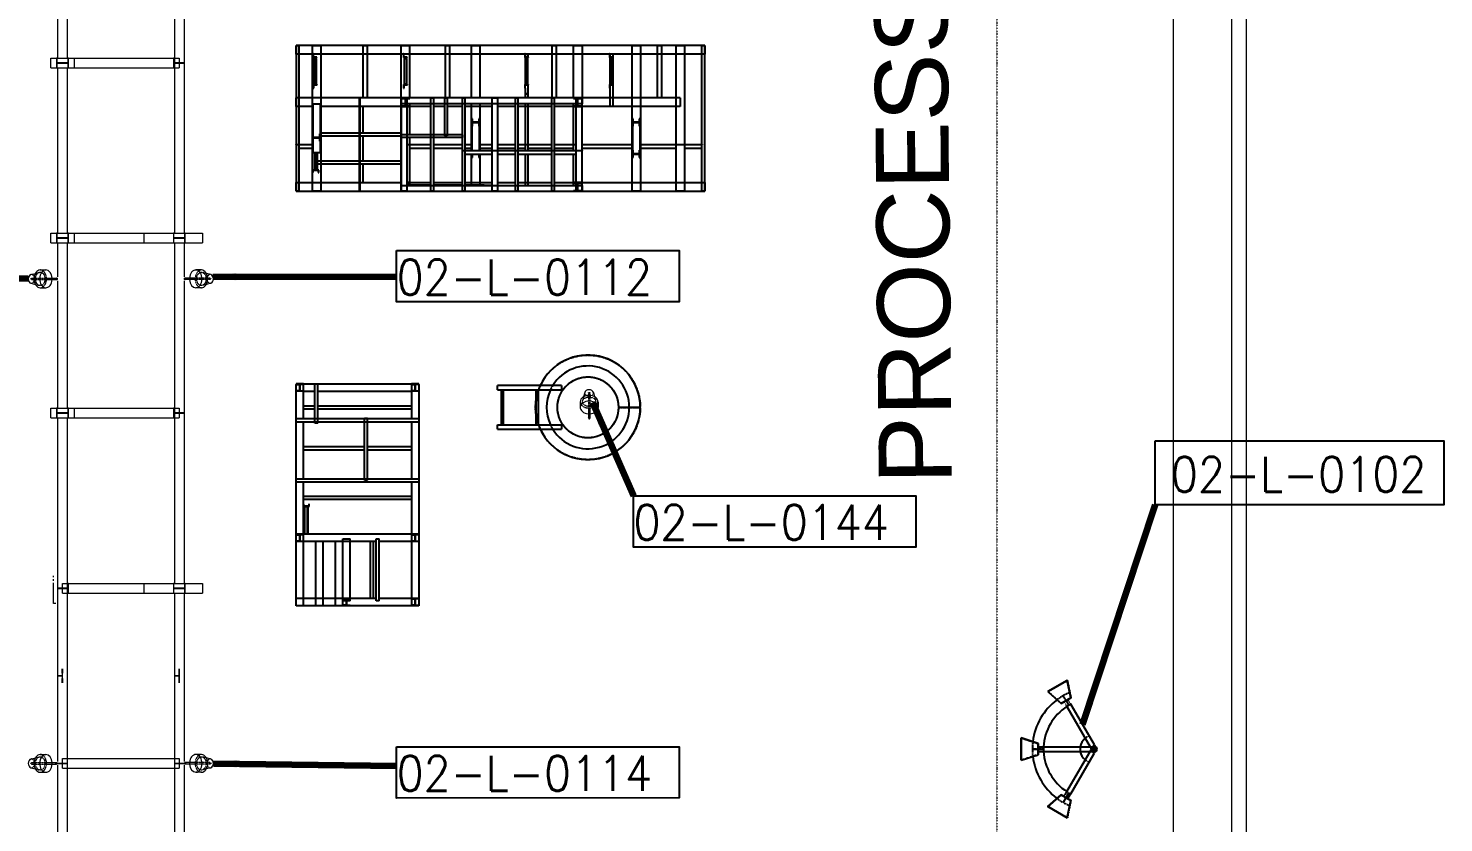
# Model space of a CAD drawing. Header units: inches. Extents: x 9 to 553326, y 5 to 186380.
# Drawn here: x 176381 to 200617, y 100703 to 114310 of the extents above; entities that cross this region are included whole.
import ezdxf

# ---------------------------------------------------------------- set-up
doc = ezdxf.new("R2010")
doc.units = ezdxf.units.IN
doc.header["$MEASUREMENT"] = 0
for name, pattern in [('CABLEROUTEALL-EMBED 1_DWG$0$HIDDEN2', [0.1875, 0.125, -0.0625]), ('DIVIDE2', [0.625, 0.25, -0.125, 0, -0.125, 0, -0.125]), ('LIGHTINGLAYOUTPROGRESSUNIT-EMBED 1_DWG$0$HIDDEN2', [0.1875, 0.125, -0.0625])]:
    doc.linetypes.add(name, pattern=pattern)
for name, color, linetype in [('_Auto', 7, 'Continuous'), ('CABLEROUTEALL-EMBED 1_DWG$0$DwgTemplate', 7, 'Continuous'), ('Pointers', 136, 'Continuous'), ('REV.D CLOUD', 2, 'Continuous'), ('照明平面设备层', 1, 'Continuous')]:
    doc.layers.add(name, color=color, linetype=linetype)
doc.layers.add('Layout', color=6, linetype='Continuous', lineweight=20)
doc.layers.add('Pipe Rack Lighting', color=1, linetype='Continuous', lineweight=5)
doc.styles.add('HZTXT', font='txt_qlt.shx', dxfattribs={"width": 0.7, "bigfont": 'hztxt.shx'})
doc.styles.get("Standard").update_dxf_attribs({"font": 'arial.ttf'})
doc.dimstyles.new('ISO-25', dxfattribs={"dimtxt": 2.5, "dimasz": 2.5, "dimexe": 1.25, "dimexo": 0.625, "dimtad": 1, "dimtxsty": 'HZTXT', "dimcen": 2.5, "dimclrd": 256, "dimclre": 256, "dimclrt": 256, "dimadec": 4, "dimazin": 0, "dimtfac": 1, "dimtmove": 0, "dimatfit": 3, "dimfxl": 1, "dimlwd": -1, "dimlwe": -1, "dimarcsym": 0})

# ---------------------------------------------------------------- blocks, each defined once
blk = doc.blocks.new('Tower Light Type 2')
at = {"layer": '照明平面设备层', "color": 1, "linetype": 'CABLEROUTEALL-EMBED 1_DWG$0$HIDDEN2', "lineweight": -3}
for p, q in [((-401, 2598), (399, 2598)), ((399, 2598), (-401, 2598)), ((-201, 1998), (-401, 2598)), ((-201, 1998), (-401, 2598)), ((399, 2598), (199, 1998)), ((399, 2598), (199, 1998)), ((0, 2200), (0, 1998)), ((0, 1800), (0, 2200)), ((0, 2200), (0, 1998)), ((0, 1800), (0, 2200)), ((-2452, 954), (-2052, 1646)), ((-2052, 1646), (-2452, 954)), ((-2052, 1646), (-1632, 1173)), ((-2052, 1646), (-1632, 1173)), ((199, 1998), (-201, 1998)), ((-201, 1998), (199, 1998)), ((80, 2000), (-80, 2000)), ((-80, 2000), (0, 2000)), ((80, 2000), (-80, 2000)), ((-80, 2000), (0, 2000)), ((-80, 2000), (-80, 1798)), ((0, 2000), (80, 2000)), ((0, 2000), (80, 2000)), ((0, 1817), (0, 1800)), ((0, 1817), (0, 1800)), ((80, 2000), (80, 1798)), ((1632, 1173), (2052, 1646)), ((1632, 1173), (2052, 1646)), ((2052, 1646), (2452, 954)), ((2452, 954), (2052, 1646)), ((-1732, 1000), (-1905, 1100)), ((-1905, 1100), (-1732, 1000)), ((-1732, 1000), (-1905, 1100)), ((-1905, 1100), (-1732, 1000)), ((-1632, 1173), (-1832, 827)), ((-1832, 827), (-1632, 1173)), ((-1692, 1069), (-1772, 931)), ((-1692, 1069), (-1772, 931)), ((-1692, 1069), (-1517, 968)), ((1692, 1069), (1517, 968)), ((1559, 900), (1905, 1100)), ((1559, 900), (1905, 1100)), ((1832, 827), (1632, 1173)), ((1632, 1173), (1832, 827)), ((1692, 1069), (1772, 931)), ((1692, 1069), (1772, 931)), ((1905, 1100), (1732, 1000)), ((1905, 1100), (1732, 1000)), ((-1832, 827), (-2452, 954)), ((-1832, 827), (-2452, 954)), ((-1772, 931), (-1597, 830)), ((-1732, 1000), (-1559, 900)), ((-1732, 1000), (-1559, 900)), ((-1559, 900), (-1573, 908)), ((-1559, 900), (-1573, 908)), ((1573, 908), (1559, 900)), ((1573, 908), (1559, 900)), ((1772, 931), (1597, 830)), ((2452, 954), (1832, 827)), ((2452, 954), (1832, 827)), ((-160, 0), (-40, 69)), ((-160, 0), (-40, -69)), ((-80, 139), (40, 69)), ((-80, 139), (-80, 0)), ((80, 0), (-80, 0)), ((-80, 0), (0, 0)), ((0, 0), (-80, 0)), ((-80, 0), (80, 0)), ((80, 139), (-40, 69)), ((40, 69), (-40, -69)), ((-40, -69), (40, 69)), ((40, -69), (-40, 69)), ((-40, 69), (0, 0)), ((0, 0), (-40, 69)), ((-40, 69), (40, -69)), ((-40, -69), (0, 0)), ((0, 0), (-40, -69)), ((0, 0), (40, 69)), ((40, 69), (0, 0)), ((0, 0), (80, 0)), ((80, 0), (0, 0)), ((0, 0), (40, -69)), ((40, -69), (0, 0)), ((160, 0), (40, 69)), ((160, 0), (40, -69)), ((80, 139), (80, 0))]:
    blk.add_line(p, q, dxfattribs=at)
at = {"layer": '照明平面设备层', "color": 1, "linetype": 'Continuous', "lineweight": -3}
for p, q in [((399, 2598), (-401, 2598)), ((-401, 2598), (399, 2598)), ((-401, 2598), (-201, 1998)), ((-401, 2598), (-201, 1998)), ((199, 1998), (399, 2598)), ((399, 2598), (199, 1998)), ((-2052, 1646), (-2452, 954)), ((-2452, 954), (-2052, 1646)), ((-1632, 1173), (-2052, 1646)), ((-2052, 1646), (-1632, 1173)), ((-201, 1998), (199, 1998)), ((199, 1998), (-201, 1998)), ((-80, 1798), (-80, 139)), ((0, 1998), (0, 1817)), ((0, 1998), (0, 1817)), ((80, 1798), (80, 139)), ((2052, 1646), (1632, 1173)), ((2052, 1646), (1632, 1173)), ((2452, 954), (2052, 1646)), ((2052, 1646), (2452, 954)), ((-1832, 827), (-1632, 1173)), ((-1632, 1173), (-1832, 827)), ((1632, 1173), (1832, 827)), ((1832, 827), (1632, 1173)), ((-2452, 954), (-1832, 827)), ((-2452, 954), (-1832, 827)), ((-1573, 908), (-1732, 1000)), ((-1573, 908), (-1732, 1000)), ((-1597, 830), (-160, 0)), ((-1517, 968), (-80, 139)), ((1517, 968), (80, 139)), ((1597, 830), (160, 0)), ((1732, 1000), (1573, 908)), ((1732, 1000), (1573, 908)), ((1832, 827), (2452, 954)), ((2452, 954), (1832, 827))]:
    blk.add_line(p, q, dxfattribs=at)
blk.add_circle((0, 0), 100, dxfattribs=at)
blk.add_circle((0, 0), 100, dxfattribs=at)
for radius, start, end in [(2200, 96.8607, 143.1743), (2200, 36.8257, 83.1804), (1800, 92.5473, 147.4527), (1800, 32.5473, 87.4527), (500, 99.2069, 140.7931), (500, 99.2069, 140.7931), (500, 39.2069, 80.7931), (500, 39.2069, 80.7931)]:
    blk.add_arc((0, 0), radius, start, end, dxfattribs=at)
at = {"layer": '照明平面设备层', "color": 1, "linetype": 'CABLEROUTEALL-EMBED 1_DWG$0$HIDDEN2', "lineweight": -3}
for radius, start, end in [(2200, 90, 96.8607), (2200, 83.1804, 90), (1800, 90, 92.5473), (1800, 87.4527, 90), (2200, 150, 156.8257), (2200, 143.1743, 150), (2200, 30, 36.8257), (2200, 23.1743, 30), (1800, 150, 152.5473), (1800, 147.4527, 150), (1800, 30, 32.5473), (1800, 27.4527, 30), (500, 140.7931, 159.2069), (500, 140.7931, 159.2069), (500, 80.7931, 99.2069), (500, 80.7931, 99.2069), (500, 20.7931, 39.2069), (500, 20.7931, 39.2069)]:
    blk.add_arc((0, 0), radius, start, end, dxfattribs=at)

msp = doc.modelspace()

# ---------------------------------------------------------------- linework, layer by layer
at = {"layer": '_Auto', "color": 7, "linetype": 'Continuous'}
for points in [[(182688, 110503), (187523, 110504), (187523, 109626), (182688, 109625)], [(195678, 107245), (200617, 107245), (200617, 106147), (195678, 106147)], [(186742, 106302), (191576, 106303), (191576, 105425), (186742, 105424)], [(182688, 102004), (187523, 102005), (187523, 101127), (182688, 101126)]]:
    msp.add_lwpolyline(points, close=True, dxfattribs=at)
at = {"layer": 'CABLEROUTEALL-EMBED 1_DWG$0$DwgTemplate', "color": 252, "linetype": 'Continuous'}
for p, q in [((180965, 114017), (180965, 111518)), ((180965, 114017), (181013, 114017)), ((180965, 113868), (180965, 114017)), ((187964, 114017), (180965, 114017)), ((181013, 114017), (181013, 111518)), ((181240, 114017), (181240, 111518)), ((181240, 114017), (181390, 114017)), ((181390, 114017), (181390, 111518)), ((182109, 114017), (182109, 113118)), ((182109, 114017), (182184, 114017)), ((182184, 114017), (182184, 113118)), ((182763, 111518), (182763, 114017)), ((182763, 114017), (182913, 114017)), ((182913, 113118), (182913, 114017)), ((183517, 114017), (183592, 114017)), ((183517, 114017), (183517, 113118)), ((183592, 114017), (183592, 113118)), ((183965, 114017), (183965, 113118)), ((183965, 114017), (184115, 114017)), ((184115, 114017), (184115, 113118)), ((185347, 114017), (185422, 114017)), ((185347, 114017), (185347, 113118)), ((185422, 114017), (185422, 113118)), ((185713, 114017), (185863, 114017)), ((185713, 114017), (185713, 113118)), ((185863, 114017), (185863, 113118)), ((186714, 114017), (186864, 114017)), ((186714, 114017), (186714, 111518)), ((186864, 114017), (186864, 111518)), ((187147, 114017), (187222, 114017)), ((187147, 114017), (187147, 113118)), ((187222, 114017), (187222, 113118)), ((187469, 114017), (187469, 111518)), ((187469, 114017), (187619, 114017)), ((187619, 114017), (187619, 111518)), ((187916, 114017), (187964, 114017)), ((187916, 111518), (187916, 114017)), ((187964, 111518), (187964, 114017)), ((187964, 114017), (187964, 113868)), ((181260, 113868), (180965, 113868)), ((181260, 113871), (181260, 113808)), ((181266, 113871), (181260, 113871)), ((181260, 113808), (181323, 113808)), ((181266, 113814), (181266, 113871)), ((182805, 113868), (181266, 113868)), ((181323, 113814), (181266, 113814)), ((181273, 113795), (181316, 113795)), ((181273, 113795), (181273, 113360)), ((181316, 113360), (181316, 113795)), ((181323, 113808), (181323, 113814)), ((182811, 113871), (182805, 113871)), ((182805, 113871), (182805, 113808)), ((182805, 113808), (182868, 113808)), ((182811, 113814), (182811, 113871)), ((184880, 113868), (182811, 113868)), ((182868, 113814), (182811, 113814)), ((182818, 113795), (182861, 113795)), ((182818, 113795), (182818, 113360)), ((182861, 113360), (182861, 113795)), ((182868, 113808), (182868, 113814)), ((184886, 113871), (184880, 113871)), ((184880, 113871), (184880, 113808)), ((184880, 113808), (184943, 113808)), ((184886, 113814), (184886, 113871)), ((186330, 113868), (184886, 113868)), ((184943, 113814), (184886, 113814)), ((184887, 113871), (184887, 113814)), ((184887, 113871), (184935, 113871)), ((184887, 113808), (184887, 113348)), ((184893, 113808), (184936, 113808)), ((184893, 113808), (184893, 113348)), ((184935, 113871), (184935, 113814)), ((184936, 113348), (184936, 113808)), ((184943, 113808), (184943, 113814)), ((186330, 113871), (186330, 113808)), ((186336, 113871), (186330, 113871)), ((186330, 113808), (186393, 113808)), ((186336, 113814), (186336, 113871)), ((187964, 113868), (186336, 113868)), ((186393, 113814), (186336, 113814)), ((186340, 113871), (186340, 113814)), ((186340, 113871), (186388, 113871)), ((186340, 113808), (186340, 113348)), ((186343, 113808), (186386, 113808)), ((186343, 113808), (186343, 113348)), ((186386, 113348), (186386, 113808)), ((186388, 113871), (186388, 113814)), ((186388, 113808), (186388, 113348)), ((186393, 113808), (186393, 113814)), ((181326, 113348), (181263, 113348)), ((181263, 113348), (181263, 113285)), ((181263, 113285), (181269, 113285)), ((181269, 113342), (181326, 113342)), ((181269, 113285), (181269, 113342)), ((181273, 113360), (181316, 113360)), ((181326, 113342), (181326, 113348)), ((182808, 113348), (182808, 113285)), ((182871, 113348), (182808, 113348)), ((182808, 113285), (182814, 113285)), ((182814, 113285), (182814, 113342)), ((182814, 113342), (182871, 113342)), ((182818, 113360), (182861, 113360)), ((182871, 113342), (182871, 113348)), ((184946, 113348), (184883, 113348)), ((184883, 113348), (184883, 113285)), ((184883, 113285), (184889, 113285)), ((184887, 113285), (184887, 113185)), ((184935, 113185), (184887, 113185)), ((184887, 113185), (184935, 113185)), ((184887, 113185), (184887, 113118)), ((184889, 113342), (184946, 113342)), ((184889, 113285), (184889, 113342)), ((184936, 113348), (184893, 113348)), ((184935, 113342), (184935, 113185)), ((184935, 113185), (184935, 113118)), ((184946, 113342), (184946, 113348)), ((186333, 113348), (186333, 113285)), ((186396, 113348), (186333, 113348)), ((186333, 113285), (186339, 113285)), ((186339, 113342), (186396, 113342)), ((186339, 113285), (186339, 113342)), ((186340, 113342), (186340, 112968)), ((186386, 113348), (186343, 113348)), ((186388, 113342), (186388, 112968)), ((186396, 113342), (186396, 113348)), ((180965, 112968), (180965, 113118)), ((182765, 113118), (180965, 113118)), ((181252, 112968), (180965, 112968)), ((181252, 113018), (181252, 112500)), ((181252, 113018), (181377, 113018)), ((181377, 113018), (181377, 112500)), ((182765, 112968), (181377, 112968)), ((182052, 113118), (182058, 113118)), ((182052, 112518), (182052, 113118)), ((182058, 113118), (182058, 112518)), ((182184, 113118), (182109, 113118)), ((182115, 112518), (182115, 112968)), ((182765, 113118), (182765, 113108)), ((182915, 113118), (182765, 113118)), ((182765, 113018), (182765, 113118)), ((185864, 113118), (182765, 113118)), ((182765, 113118), (182765, 111518)), ((182765, 113118), (182865, 113118)), ((182765, 113108), (182836, 113108)), ((185864, 113018), (182765, 113018)), ((182765, 112978), (182765, 112968)), ((182836, 112978), (182765, 112978)), ((182765, 112968), (182915, 112968)), ((182836, 113108), (182836, 112978)), ((182843, 112978), (182843, 113108)), ((182843, 113108), (182915, 113108)), ((182915, 112978), (182843, 112978)), ((182865, 113118), (182865, 111518)), ((182913, 112978), (182913, 113018)), ((182913, 112486), (182913, 112968)), ((182915, 113108), (182915, 113118)), ((182915, 112968), (182915, 112978)), ((183275, 112968), (182915, 112968)), ((183275, 111518), (183275, 113118)), ((183275, 113118), (183323, 113118)), ((183323, 111518), (183323, 113118)), ((183507, 112968), (183323, 112968)), ((183507, 113118), (183555, 113118)), ((183507, 113118), (183507, 112468)), ((183555, 113118), (183555, 112468)), ((183815, 112968), (183555, 112968)), ((183815, 111518), (183815, 113118)), ((183815, 113118), (183863, 113118)), ((183863, 111518), (183863, 113118)), ((184315, 112968), (183863, 112968)), ((183965, 113018), (183965, 112218)), ((184115, 113018), (184115, 112218)), ((184315, 113118), (184315, 111518)), ((184315, 113118), (184415, 113118)), ((184315, 113024), (184315, 113018)), ((184315, 113018), (184315, 113024)), ((184415, 113118), (184415, 111518)), ((184715, 112968), (184415, 112968)), ((184715, 113118), (184763, 113118)), ((184715, 113118), (184715, 111518)), ((184763, 113118), (184763, 111518)), ((185345, 112968), (184763, 112968)), ((184887, 113018), (184887, 112218)), ((184935, 113018), (184935, 112218)), ((185345, 111518), (185345, 113118)), ((185345, 113118), (185393, 113118)), ((185393, 111518), (185393, 113118)), ((185714, 112968), (185393, 112968)), ((185713, 113018), (185713, 112218)), ((185714, 113118), (185714, 113108)), ((185864, 113118), (185714, 113118)), ((185714, 113108), (185786, 113108)), ((185786, 112978), (185714, 112978)), ((185714, 112978), (185714, 112968)), ((185714, 112968), (185864, 112968)), ((185764, 111518), (185764, 113118)), ((185764, 113118), (185864, 113118)), ((185786, 113108), (185786, 112978)), ((185793, 113108), (185864, 113108)), ((185793, 112978), (185793, 113108)), ((185864, 112978), (185793, 112978)), ((185864, 113108), (185864, 113118)), ((185864, 113118), (185864, 113018)), ((185864, 111518), (185864, 113118)), ((187544, 113118), (185864, 113118)), ((185864, 112968), (185864, 112978)), ((187544, 112968), (185864, 112968)), ((186388, 112968), (186340, 112968)), ((187222, 113118), (187147, 113118)), ((187544, 113118), (187544, 112968)), ((183986, 112760), (183977, 112760)), ((183977, 112760), (183977, 112635)), ((183986, 112701), (183986, 112760)), ((184093, 112701), (183986, 112701)), ((184102, 112760), (184093, 112760)), ((184093, 112760), (184093, 112701)), ((184102, 112635), (184102, 112760)), ((186736, 112760), (186727, 112760)), ((186727, 112760), (186727, 112635)), ((186736, 112701), (186736, 112760)), ((186843, 112701), (186736, 112701)), ((186843, 112760), (186843, 112701)), ((186852, 112760), (186843, 112760)), ((186852, 112635), (186852, 112760)), ((181252, 112500), (181252, 112375)), ((181261, 112500), (181252, 112500)), ((181261, 112441), (181261, 112500)), ((181368, 112500), (181368, 112441)), ((181377, 112500), (181368, 112500)), ((181377, 112518), (182763, 112518)), ((181377, 112375), (181377, 112500)), ((181377, 112470), (182763, 112470)), ((182052, 112038), (182052, 112518)), ((182052, 112518), (182058, 112518)), ((182058, 112518), (182052, 112518)), ((182058, 112518), (182058, 112038)), ((182115, 112038), (182115, 112470)), ((182763, 112518), (182763, 112470)), ((183815, 112486), (182765, 112486)), ((182765, 112438), (182765, 112486)), ((183555, 112468), (183507, 112468)), ((183815, 112486), (183815, 112438)), ((183977, 112698), (184102, 112698)), ((183977, 112698), (183977, 112218)), ((183977, 112635), (183986, 112635)), ((183986, 112694), (184093, 112694)), ((183986, 112635), (183986, 112694)), ((184093, 112694), (184093, 112635)), ((184093, 112635), (184102, 112635)), ((184102, 112698), (184102, 112218)), ((186727, 112698), (186852, 112698)), ((186727, 112698), (186727, 112158)), ((186727, 112635), (186736, 112635)), ((186736, 112635), (186736, 112694)), ((186736, 112694), (186843, 112694)), ((186843, 112694), (186843, 112635)), ((186843, 112635), (186852, 112635)), ((186852, 112698), (186852, 112158)), ((180965, 112318), (181252, 112318)), ((180965, 112312), (180965, 112318)), ((181252, 112312), (180965, 112312)), ((181013, 112255), (181240, 112255)), ((181252, 112421), (181252, 112381)), ((181252, 112421), (181252, 112421)), ((181252, 112381), (181252, 112381)), ((181252, 112375), (181252, 112178)), ((181252, 112375), (181261, 112375)), ((181368, 112441), (181261, 112441)), ((181261, 112434), (181368, 112434)), ((181261, 112375), (181261, 112434)), ((181368, 112434), (181368, 112375)), ((181368, 112375), (181377, 112375)), ((181377, 112375), (181377, 112178)), ((182763, 112318), (182765, 112318)), ((182763, 112312), (182763, 112318)), ((182765, 112312), (182763, 112312)), ((183815, 112438), (182765, 112438)), ((182865, 112318), (183275, 112318)), ((183275, 112312), (182865, 112312)), ((182913, 111668), (182913, 112438)), ((182913, 112255), (183275, 112255)), ((183323, 112318), (183815, 112318)), ((183815, 112312), (183323, 112312)), ((183323, 112255), (183815, 112255)), ((183815, 112218), (184365, 112218)), ((183815, 112212), (183815, 112218)), ((183863, 112318), (183977, 112318)), ((183977, 112312), (183863, 112312)), ((183863, 112255), (183965, 112255)), ((183977, 112220), (183977, 112218)), ((183986, 112220), (183977, 112220)), ((183986, 112218), (183986, 112220)), ((184093, 112220), (184093, 112218)), ((184102, 112220), (184093, 112220)), ((184102, 112318), (184315, 112318)), ((184315, 112312), (184102, 112312)), ((184102, 112218), (184102, 112220)), ((184115, 112255), (184315, 112255)), ((184365, 112218), (184715, 112218)), ((184365, 112212), (184365, 112218)), ((184365, 112218), (184365, 112212)), ((184415, 112318), (184715, 112318)), ((184715, 112312), (184415, 112312)), ((184415, 112255), (184715, 112255)), ((184715, 112212), (184715, 112218)), ((184715, 112218), (185345, 112218)), ((184715, 112218), (184715, 112212)), ((184763, 112318), (184935, 112318)), ((184935, 112312), (184763, 112312)), ((184763, 112255), (184887, 112255)), ((184935, 112312), (184935, 112318)), ((184935, 112318), (185345, 112318)), ((184935, 112318), (184935, 112312)), ((185345, 112312), (184935, 112312)), ((184935, 112255), (185345, 112255)), ((185345, 112212), (185345, 112218)), ((185345, 112218), (185864, 112218)), ((185345, 112218), (185345, 112212)), ((185393, 112318), (185764, 112318)), ((185764, 112312), (185393, 112312)), ((185393, 112255), (185713, 112255)), ((185864, 112318), (186727, 112318)), ((186727, 112312), (185864, 112312)), ((185864, 112255), (186714, 112255)), ((185864, 112218), (185864, 112212)), ((186736, 112220), (186727, 112220)), ((186727, 112220), (186727, 112095)), ((186736, 112161), (186736, 112220)), ((186852, 112220), (186843, 112220)), ((186843, 112220), (186843, 112161)), ((186852, 112318), (187544, 112318)), ((187544, 112312), (186852, 112312)), ((186852, 112095), (186852, 112220)), ((186864, 112255), (187469, 112255)), ((187544, 112318), (187544, 112312)), ((187544, 112318), (187919, 112318)), ((187544, 112312), (187544, 112318)), ((187919, 112312), (187544, 112312)), ((187619, 112255), (187916, 112255)), ((187919, 112318), (187919, 112312)), ((181377, 112178), (181252, 112178)), ((181282, 112178), (181282, 111881)), ((181322, 111881), (181322, 112178)), ((181332, 111881), (181332, 112178)), ((181332, 112038), (182763, 112038)), ((181332, 111990), (182763, 111990)), ((182058, 112038), (182052, 112038)), ((182052, 111518), (182052, 112038)), ((182052, 112038), (182058, 112038)), ((182058, 112038), (182058, 111518)), ((182115, 111668), (182115, 111990)), ((182763, 112038), (182763, 111990)), ((184365, 112212), (183815, 112212)), ((183863, 112155), (184315, 112155)), ((183965, 112155), (183965, 111624)), ((183977, 112155), (183977, 112095)), ((183977, 112095), (183986, 112095)), ((183986, 112095), (183986, 112154)), ((183986, 112154), (184093, 112154)), ((184093, 112154), (184093, 112095)), ((184093, 112095), (184102, 112095)), ((184102, 112095), (184102, 112155)), ((184115, 112155), (184115, 111624)), ((184715, 112212), (184365, 112212)), ((184415, 112155), (184715, 112155)), ((185345, 112212), (184715, 112212)), ((184763, 112155), (185345, 112155)), ((184887, 112155), (184887, 111618)), ((184935, 112155), (184935, 111618)), ((185864, 112212), (185345, 112212)), ((185393, 112155), (185764, 112155)), ((185713, 112155), (185713, 111618)), ((186852, 112158), (186727, 112158)), ((186727, 112095), (186736, 112095)), ((186843, 112161), (186736, 112161)), ((186736, 112154), (186843, 112154)), ((186736, 112095), (186736, 112154)), ((186843, 112154), (186843, 112095)), ((186843, 112095), (186852, 112095)), ((181353, 111881), (181252, 111881)), ((181252, 111881), (181252, 111841)), ((181252, 111841), (181259, 111841)), ((181259, 111878), (181346, 111878)), ((181259, 111841), (181259, 111878)), ((181346, 111878), (181346, 111841)), ((181346, 111841), (181353, 111841)), ((181353, 111841), (181353, 111881)), ((180965, 111518), (180965, 111668)), ((180965, 111668), (182763, 111668)), ((181013, 111518), (180965, 111518)), ((180965, 111518), (182763, 111518)), ((181390, 111518), (181240, 111518)), ((182058, 111518), (182052, 111518)), ((182763, 111658), (182763, 111668)), ((182765, 111668), (182763, 111668)), ((182765, 111658), (182763, 111658)), ((182763, 111518), (182763, 111528)), ((182765, 111528), (182763, 111528)), ((182763, 111518), (182765, 111518)), ((182765, 111668), (182765, 111658)), ((182765, 111618), (185864, 111618)), ((182765, 111518), (182765, 111618)), ((182765, 111528), (182765, 111518)), ((182765, 111518), (185864, 111518)), ((182865, 111518), (182765, 111518)), ((182915, 111668), (182865, 111668)), ((182865, 111658), (182915, 111658)), ((183275, 111624), (182865, 111624)), ((183275, 111618), (182865, 111618)), ((182913, 111624), (182913, 111658)), ((182915, 111658), (182915, 111668)), ((182915, 111668), (183275, 111668)), ((183323, 111518), (183275, 111518)), ((183323, 111668), (183815, 111668)), ((183815, 111624), (183323, 111624)), ((183815, 111618), (183323, 111618)), ((183863, 111518), (183815, 111518)), ((183863, 111668), (184315, 111668)), ((184187, 111624), (183863, 111624)), ((184186, 111618), (183863, 111618)), ((184187, 111624), (184186, 111618)), ((184186, 111618), (184198, 111618)), ((184309, 111618), (184187, 111624)), ((184315, 111518), (184315, 111524)), ((184415, 111518), (184315, 111518)), ((184415, 111668), (184715, 111668)), ((184763, 111518), (184715, 111518)), ((184763, 111668), (185345, 111668)), ((185393, 111518), (185345, 111518)), ((185393, 111668), (185714, 111668)), ((185864, 111668), (185714, 111668)), ((185714, 111668), (185714, 111658)), ((185714, 111658), (185786, 111658)), ((185786, 111528), (185714, 111528)), ((185714, 111528), (185714, 111518)), ((185714, 111518), (185864, 111518)), ((185864, 111518), (185764, 111518)), ((185786, 111658), (185786, 111528)), ((185793, 111528), (185793, 111658)), ((185793, 111658), (185864, 111658)), ((185864, 111528), (185793, 111528)), ((185864, 111658), (185864, 111668)), ((185864, 111668), (187964, 111668)), ((185864, 111618), (185864, 111518)), ((185864, 111518), (185864, 111528)), ((185864, 111518), (187964, 111518)), ((186864, 111518), (186714, 111518)), ((187619, 111518), (187469, 111518)), ((187964, 111518), (187916, 111518)), ((187964, 111668), (187964, 111518)), ((181090, 108218), (180965, 108218)), ((180965, 108218), (180965, 108209)), ((180965, 108102), (180965, 108209)), ((180965, 108209), (181024, 108209)), ((180965, 108102), (180965, 108209)), ((181024, 108102), (180965, 108102)), ((180965, 108093), (180965, 108102)), ((181024, 108209), (181024, 108102)), ((181090, 108209), (181031, 108209)), ((181031, 108209), (181031, 108102)), ((181031, 108102), (181090, 108102)), ((181090, 108218), (181288, 108218)), ((181090, 108209), (181090, 108218)), ((181090, 108102), (181090, 108209)), ((181090, 108102), (181090, 108093)), ((181288, 108218), (181341, 108218)), ((181288, 107546), (181288, 108218)), ((181341, 107546), (181341, 108218)), ((181341, 108218), (182940, 108218)), ((182940, 108218), (182940, 108209)), ((183065, 108218), (182940, 108218)), ((182940, 108209), (182999, 108209)), ((182940, 108209), (182940, 108102)), ((182940, 108093), (182940, 108102)), ((182999, 108102), (182940, 108102)), ((182999, 108209), (182999, 108102)), ((183065, 108209), (183006, 108209)), ((183006, 108209), (183006, 108102)), ((183006, 108102), (183065, 108102)), ((183065, 108209), (183065, 108218)), ((183065, 108209), (183065, 108102)), ((183065, 108209), (183065, 108102)), ((183065, 108102), (183065, 108093)), ((185513, 108194), (184415, 108194)), ((184415, 108118), (184415, 108194)), ((184415, 108118), (185513, 108118)), ((184475, 108118), (184515, 108118)), ((184475, 108118), (184475, 107518)), ((184515, 107518), (184515, 108118)), ((185075, 108118), (185115, 108118)), ((185075, 107518), (185075, 108118)), ((185115, 107518), (185115, 108118)), ((185513, 108194), (185513, 108118)), ((181090, 108093), (180965, 108093)), ((180965, 107625), (180965, 108093)), ((181090, 108093), (181288, 108093)), ((181090, 107625), (181090, 108093)), ((181341, 108093), (182940, 108093)), ((183065, 108093), (182940, 108093)), ((182940, 108093), (182940, 107625)), ((183065, 108093), (183065, 107625)), ((180965, 107625), (183065, 107625)), ((180965, 107572), (180965, 107625)), ((181090, 107845), (181288, 107845)), ((181090, 107792), (181288, 107792)), ((181341, 107845), (182940, 107845)), ((181341, 107792), (182940, 107792)), ((182138, 106569), (182138, 107634)), ((182138, 107634), (182191, 107634)), ((182191, 106569), (182191, 107634)), ((183065, 107625), (183065, 107572)), ((180965, 106595), (180965, 107572)), ((180965, 107572), (183065, 107572)), ((181090, 106595), (181090, 107572)), ((181341, 107546), (181288, 107546)), ((182940, 107572), (182940, 106595)), ((183065, 107572), (183065, 106595)), ((184415, 107442), (184415, 107518)), ((184415, 107518), (185513, 107518)), ((184415, 107442), (185513, 107442)), ((184515, 107518), (184475, 107518)), ((185115, 107518), (185075, 107518)), ((185513, 107518), (185513, 107442)), ((181090, 107145), (182138, 107145)), ((182191, 107145), (182940, 107145)), ((181090, 107092), (182138, 107092)), ((182191, 107092), (182940, 107092)), ((180965, 106595), (183065, 106595)), ((180965, 106542), (180965, 106595)), ((180965, 106542), (183065, 106542)), ((180965, 105518), (180965, 106542)), ((181090, 105518), (181090, 106542)), ((182191, 106569), (182138, 106569)), ((182940, 106542), (182940, 104419)), ((183065, 106595), (183065, 106542)), ((183065, 106542), (183065, 104419)), ((181090, 106295), (182940, 106295)), ((181090, 106242), (182940, 106242)), ((181096, 106159), (181090, 106159)), ((181096, 106122), (181096, 106159)), ((181190, 106159), (181182, 106159)), ((181182, 106159), (181182, 106122)), ((181190, 106118), (181190, 106159)), ((181090, 106118), (181190, 106118)), ((181182, 106122), (181096, 106122)), ((181118, 105643), (181118, 106118)), ((181158, 106118), (181158, 105643)), ((181169, 106118), (181169, 105643)), ((183065, 105643), (180965, 105643)), ((180965, 105518), (180965, 105643)), ((180965, 105643), (180965, 105634)), ((181090, 105643), (180965, 105643)), ((180965, 105634), (181024, 105634)), ((180965, 105518), (180965, 105527)), ((181024, 105527), (180965, 105527)), ((182338, 105518), (180965, 105518)), ((180965, 104419), (180965, 105518)), ((181090, 105518), (180965, 105518)), ((181090, 105518), (180965, 105518)), ((181024, 105634), (181024, 105527)), ((181031, 105634), (181031, 105527)), ((181090, 105634), (181031, 105634)), ((181031, 105527), (181090, 105527)), ((181090, 105634), (181090, 105643)), ((181090, 105527), (181090, 105518)), ((181090, 104419), (181090, 105518)), ((181302, 104419), (181302, 105518)), ((181427, 104419), (181427, 105518)), ((181640, 104419), (181640, 105518)), ((181765, 105568), (181890, 105568)), ((181765, 104503), (181765, 105568)), ((181890, 104503), (181890, 105568)), ((182238, 104544), (182238, 105518)), ((182291, 104544), (182291, 105518)), ((182338, 104503), (182338, 105568)), ((182338, 105568), (182391, 105568)), ((182391, 104503), (182391, 105568)), ((183065, 105518), (182391, 105518)), ((182940, 105643), (182940, 105634)), ((183065, 105643), (182940, 105643)), ((182940, 105634), (182999, 105634)), ((182940, 105518), (182940, 105527)), ((182999, 105527), (182940, 105527)), ((183065, 105518), (182940, 105518)), ((182999, 105634), (182999, 105527)), ((183006, 105634), (183006, 105527)), ((183065, 105634), (183006, 105634)), ((183006, 105527), (183065, 105527)), ((183065, 105643), (183065, 105518)), ((183065, 105634), (183065, 105643)), ((183065, 105527), (183065, 105518)), ((180965, 104419), (180965, 104544)), ((181765, 104544), (180965, 104544)), ((182338, 104544), (181765, 104544)), ((181765, 104419), (181765, 104544)), ((181890, 104544), (181765, 104544)), ((181765, 104544), (181765, 104535)), ((181765, 104535), (181824, 104535)), ((181890, 104503), (181765, 104503)), ((181824, 104535), (181824, 104428)), ((181890, 104535), (181831, 104535)), ((181831, 104535), (181831, 104428)), ((181890, 104535), (181890, 104544)), ((182391, 104503), (182338, 104503)), ((183065, 104544), (182391, 104544)), ((182940, 104544), (182940, 104535)), ((183065, 104544), (182940, 104544)), ((182940, 104535), (182999, 104535)), ((182999, 104535), (182999, 104428)), ((183065, 104535), (183006, 104535)), ((183006, 104535), (183006, 104428)), ((183065, 104535), (183065, 104544)), ((183065, 104544), (183065, 104419)), ((181090, 104419), (180965, 104419)), ((181765, 104419), (180965, 104419)), ((181427, 104419), (181302, 104419)), ((181765, 104419), (181640, 104419)), ((181765, 104419), (181765, 104428)), ((181824, 104428), (181765, 104428)), ((183065, 104419), (181765, 104419)), ((181890, 104419), (181765, 104419)), ((181831, 104428), (181890, 104428)), ((181890, 104428), (181890, 104419)), ((182999, 104428), (182940, 104428)), ((182940, 104419), (182940, 104428)), ((183065, 104419), (182940, 104419)), ((183065, 104419), (182940, 104419)), ((183006, 104428), (183065, 104428)), ((183065, 104428), (183065, 104419))]:
    msp.add_line(p, q, dxfattribs=at)
at = {"layer": 'CABLEROUTEALL-EMBED 1_DWG$0$DwgTemplate', "color": 5, "linetype": 'CABLEROUTEALL-EMBED 1_DWG$0$HIDDEN2'}
msp.add_line((186485, 107817), (186860, 107817), dxfattribs=at)
at = {"layer": 'CABLEROUTEALL-EMBED 1_DWG$0$DwgTemplate', "color": 5, "linetype": 'Continuous'}
msp.add_line((186860, 107817), (186485, 107817), dxfattribs=at)
at = {"layer": 'CABLEROUTEALL-EMBED 1_DWG$0$DwgTemplate', "color": 5, "linetype": 'CABLEROUTEALL-EMBED 1_DWG$0$HIDDEN2'}
for radius in [896, 522]:
    msp.add_circle((185963, 107817), radius, dxfattribs=at)
at = {"layer": 'CABLEROUTEALL-EMBED 1_DWG$0$DwgTemplate', "color": 5, "linetype": 'Continuous'}
msp.add_circle((185963, 107817), 522, dxfattribs=at)
for radius, start, end in [(896, 0, 155.1293), (709, 0, 147.8739), (709, 154.8745, 204.9339), (896, 172.5107, 187.4893), (896, 204.7195, 0), (709, 211.9213, 0)]:
    msp.add_arc((185963, 107817), radius, start, end, dxfattribs=at)
at = {"layer": 'CABLEROUTEALL-EMBED 1_DWG$0$DwgTemplate', "color": 252, "linetype": 'CABLEROUTEALL-EMBED 1_DWG$0$HIDDEN2'}
for radius, start, end in [(896, 161.2366, 172.5107), (896, 155.1293, 160.3785), (709, 147.8739, 154.8745), (896, 187.4893, 198.7634), (896, 199.4758, 204.7195), (709, 204.9339, 211.9213)]:
    msp.add_arc((185963, 107817), radius, start, end, dxfattribs=at)
at = {"layer": 'CABLEROUTEALL-EMBED 1_DWG$0$DwgTemplate', "color": 252, "linetype": 'Continuous'}
for start, end in [(160.3785, 161.2366), (198.7634, 199.4758)]:
    msp.add_arc((185963, 107817), 896, start, end, dxfattribs=at)
at = {"layer": 'Layout', "linetype": 'DIVIDE2', "ltscale": 10}
msp.add_line((192965, 123708), (192965, 73708), dxfattribs=at)
at = {"layer": 'Layout', "color": 6, "linetype": 'Continuous'}
for p, q in [((177048, 116717), (177048, 113800)), ((178883, 116635), (178883, 113718)), ((176883, 115484), (176883, 113800)), ((179048, 114884), (179048, 113718)), ((176766, 113635), (176766, 113800)), ((176766, 113800), (177165, 113800)), ((176865, 113800), (176865, 113635)), ((176875, 113800), (176865, 113800)), ((176875, 113721), (176875, 113800)), ((177056, 113721), (176875, 113721)), ((176875, 113635), (176875, 113714)), ((176875, 113714), (177056, 113714)), ((177066, 113800), (177056, 113800)), ((177056, 113800), (177056, 113721)), ((177056, 113714), (177056, 113635)), ((177066, 113635), (177066, 113800)), ((177165, 113800), (177165, 113635)), ((177165, 113800), (178965, 113800)), ((178875, 113797), (178865, 113797)), ((178865, 113797), (178865, 113632)), ((178875, 113718), (178875, 113797)), ((179052, 113718), (178875, 113718)), ((178875, 113711), (179052, 113711)), ((178875, 113632), (178875, 113711)), ((179048, 113718), (178883, 113718)), ((178883, 113714), (179048, 113714)), ((178883, 113714), (178883, 110800)), ((178965, 113800), (178965, 113635)), ((179048, 113714), (179048, 110800)), ((176766, 113635), (177165, 113635)), ((176865, 113635), (176875, 113635)), ((176883, 113635), (176883, 110800)), ((177048, 113635), (177048, 110800)), ((177056, 113635), (177066, 113635)), ((177165, 113635), (178965, 113635)), ((178865, 113632), (178875, 113632)), ((176766, 110800), (177165, 110800)), ((176766, 110635), (176766, 110800)), ((176875, 110800), (176865, 110800)), ((176865, 110800), (176865, 110635)), ((176875, 110721), (176875, 110800)), ((177066, 110800), (177056, 110800)), ((177056, 110800), (177056, 110721)), ((177066, 110635), (177066, 110800)), ((177165, 110800), (177165, 110635)), ((177165, 110800), (178365, 110800)), ((178365, 110800), (179365, 110800)), ((178365, 110635), (178365, 110800)), ((178875, 110800), (178865, 110800)), ((178865, 110800), (178865, 110635)), ((178875, 110721), (178875, 110800)), ((179056, 110800), (179056, 110721)), ((179066, 110800), (179056, 110800)), ((179066, 110635), (179066, 110800)), ((179365, 110800), (179365, 110635)), ((176766, 110635), (177165, 110635)), ((176865, 110635), (176875, 110635)), ((177056, 110721), (176875, 110721)), ((176875, 110635), (176875, 110715)), ((176875, 110715), (177056, 110715)), ((176883, 110635), (176883, 110051)), ((177048, 110635), (177048, 107801)), ((177056, 110715), (177056, 110635)), ((177056, 110635), (177066, 110635)), ((177165, 110635), (178365, 110635)), ((178365, 110635), (179365, 110635)), ((178865, 110635), (178875, 110635)), ((179056, 110721), (178875, 110721)), ((178875, 110715), (179056, 110715)), ((178875, 110635), (178875, 110715)), ((178883, 110635), (178883, 107718)), ((179048, 110635), (179048, 110051)), ((179056, 110715), (179056, 110635)), ((179056, 110635), (179066, 110635)), ((176883, 109985), (176883, 107801)), ((179048, 109985), (179048, 107718)), ((176766, 107801), (177165, 107801)), ((176766, 107636), (176766, 107801)), ((176766, 107636), (177165, 107636)), ((176875, 107801), (176865, 107801)), ((176865, 107801), (176865, 107636)), ((176865, 107636), (176875, 107636)), ((176875, 107721), (176875, 107801)), ((177056, 107721), (176875, 107721)), ((176875, 107636), (176875, 107715)), ((176875, 107715), (177056, 107715)), ((176883, 107636), (176883, 104719)), ((177048, 107636), (177048, 104719)), ((177066, 107801), (177056, 107801)), ((177056, 107801), (177056, 107721)), ((177056, 107715), (177056, 107636)), ((177056, 107636), (177066, 107636)), ((177066, 107636), (177066, 107801)), ((177165, 107801), (177165, 107636)), ((177165, 107801), (178965, 107801)), ((177165, 107636), (178965, 107636)), ((178865, 107801), (178865, 107636)), ((178875, 107801), (178865, 107801)), ((178865, 107636), (178875, 107636)), ((178875, 107721), (178875, 107801)), ((179052, 107721), (178875, 107721)), ((178875, 107715), (179052, 107715)), ((178875, 107636), (178875, 107715)), ((179048, 107718), (178883, 107718)), ((178883, 107715), (178883, 104801)), ((178883, 107715), (179048, 107715)), ((178965, 107801), (178965, 107636)), ((179048, 107715), (179048, 104801)), ((176814, 104906), (176814, 104932)), ((176814, 104846), (176814, 104872)), ((176814, 104457), (176814, 104812)), ((177056, 104722), (176879, 104722)), ((176879, 104715), (177056, 104715)), ((177048, 104719), (176883, 104719)), ((176883, 104719), (177048, 104719)), ((176883, 104719), (176883, 101752)), ((176965, 104636), (176965, 104801)), ((176965, 104801), (178365, 104801)), ((177048, 104719), (177048, 101719)), ((177056, 104801), (177056, 104722)), ((177066, 104801), (177056, 104801)), ((177056, 104715), (177056, 104636)), ((177066, 104636), (177066, 104801)), ((178365, 104636), (178365, 104801)), ((178365, 104801), (179365, 104801)), ((178875, 104801), (178865, 104801)), ((178865, 104801), (178865, 104636)), ((178875, 104722), (178875, 104801)), ((179056, 104722), (178875, 104722)), ((178875, 104636), (178875, 104715)), ((178875, 104715), (179056, 104715)), ((179066, 104801), (179056, 104801)), ((179056, 104801), (179056, 104722)), ((179056, 104715), (179056, 104636)), ((179066, 104636), (179066, 104801)), ((179365, 104801), (179365, 104636)), ((176965, 104636), (178365, 104636)), ((177056, 104636), (177066, 104636)), ((178365, 104636), (179365, 104636)), ((178865, 104636), (178875, 104636)), ((178883, 104636), (178883, 101719)), ((179048, 104636), (179048, 101752)), ((179056, 104636), (179066, 104636)), ((176852, 104457), (176814, 104457)), ((176961, 103266), (176961, 103339)), ((176965, 103266), (176961, 103266)), ((176961, 103266), (176961, 103221)), ((176965, 103339), (176965, 103266)), ((176965, 103219), (176965, 103266)), ((178961, 103266), (178961, 103339)), ((178961, 103266), (178961, 103221)), ((178965, 103266), (178961, 103266)), ((178965, 103339), (178965, 103266)), ((178965, 103219), (178965, 103266)), ((176890, 103225), (176890, 103221)), ((176890, 103221), (176890, 103219)), ((176961, 103221), (176890, 103221)), ((176890, 103219), (176965, 103219)), ((176890, 103219), (176890, 103216)), ((176965, 103219), (176890, 103219)), ((176890, 103216), (176890, 103212)), ((176890, 103216), (176961, 103216)), ((176961, 103216), (176961, 103172)), ((176961, 103172), (176965, 103172)), ((176961, 103099), (176961, 103172)), ((176965, 103172), (176965, 103219)), ((176965, 103172), (176965, 103099)), ((178890, 103225), (178890, 103221)), ((178890, 103221), (178890, 103219)), ((178961, 103221), (178890, 103221)), ((178890, 103219), (178965, 103219)), ((178890, 103219), (178890, 103216)), ((178965, 103219), (178890, 103219)), ((178890, 103216), (178890, 103212)), ((178890, 103216), (178961, 103216)), ((178961, 103216), (178961, 103172)), ((178961, 103099), (178961, 103172)), ((178961, 103172), (178965, 103172)), ((178965, 103172), (178965, 103219)), ((178965, 103172), (178965, 103099)), ((176965, 101801), (178965, 101801)), ((176965, 101636), (176965, 101801)), ((178965, 101801), (178965, 101636)), ((177048, 101719), (176883, 101719)), ((176883, 101716), (177048, 101716)), ((176883, 101686), (176883, 98719)), ((176890, 101719), (176890, 101716)), ((176890, 101716), (176890, 101716)), ((176961, 101716), (176961, 101719)), ((176961, 101716), (176961, 101716)), ((176965, 101636), (178965, 101636)), ((177048, 101716), (177048, 98719)), ((179047, 101719), (178883, 101719)), ((178883, 101716), (179047, 101716)), ((178883, 101716), (178883, 98802)), ((179048, 101686), (179048, 98802))]:
    msp.add_line(p, q, dxfattribs=at)
at = {"layer": 'Layout', "color": 9, "linetype": 'Continuous'}
for p in [(176890, 101719), (176890, 101716)]:
    msp.add_line(p, (176890, 101716), dxfattribs=at)
at = {"layer": 'Layout', "color": 9}
for points in [[(22679, 127645), (22374, 124900), (21714, 118863), (21486, 116770), (30800, 117053), (31128, 114245), (35094, 90027), (18842, 85433), (14805, 84193), (32652, 53208), (46537, 32351), (65665, 4508), (94194, 15386), (126209, 23168), (195136, 38987), (197623, 59438), (197239, 90292), (197239, 175041), (151404, 174995), (105383, 173588), (79466, 170568), (46405, 162133), (52191, 129772), (41569, 127880)], [(23799, 126409), (23616, 124763), (22956, 118728), (22884, 118063), (31909, 118337), (32366, 114418), (36508, 89128), (19196, 84234), (16671, 83459), (33715, 53867), (47572, 33051), (66138, 6026), (93822, 16582), (125922, 24385), (194001, 40009), (196372, 59506), (195989, 90284), (195989, 173790), (151424, 173745), (105475, 172340), (79694, 169336), (47840, 161209), (53641, 128761), (41687, 126632)]]:
    msp.add_lwpolyline(points, close=True, dxfattribs=at)
msp.add_lwpolyline([(126152, 23411), (194909, 39191), (197373, 59452), (196989, 90290), (196989, 174791), (151408, 174745), (105402, 173339)], dxfattribs=at)
at = {"layer": 'Pipe Rack Lighting', "linetype": 'Continuous'}
for p, q in [((176425, 110093), (176501, 110112)), ((176585, 110170), (176682, 110170)), ((179506, 110093), (179430, 110112)), ((176425, 109943), (176501, 109923)), ((176585, 109866), (176682, 109866)), ((176682, 110031), (176865, 110031)), ((176682, 110005), (176865, 110005)), ((179248, 110031), (179065, 110031)), ((179248, 110005), (179065, 110005)), ((179345, 109866), (179248, 109866)), ((179506, 109943), (179430, 109923)), ((185831, 107913), (185831, 107816)), ((185908, 108073), (185889, 107997)), ((186058, 108073), (186078, 107997)), ((186136, 107913), (186136, 107816)), ((185971, 107816), (185971, 107633)), ((185996, 107816), (185996, 107633)), ((176425, 101794), (176501, 101813)), ((176585, 101871), (176682, 101871)), ((179345, 101871), (179248, 101871)), ((179506, 101794), (179430, 101813)), ((176425, 101644), (176501, 101624)), ((176585, 101567), (176682, 101567)), ((176682, 101732), (176865, 101732)), ((176682, 101706), (176865, 101706)), ((179248, 101732), (179065, 101732)), ((179248, 101706), (179065, 101706)), ((179345, 101567), (179248, 101567)), ((179506, 101644), (179430, 101624))]:
    msp.add_line(p, q, dxfattribs=at)
at = {"layer": 'Pipe Rack Lighting', "linetype": 'LIGHTINGLAYOUTPROGRESSUNIT-EMBED 1_DWG$0$HIDDEN2'}
for p, q in [((176501, 110112), (176571, 110130)), ((179430, 110112), (179360, 110130)), ((176434, 110031), (176682, 110031)), ((176434, 110005), (176682, 110005)), ((176501, 109923), (176571, 109905)), ((179496, 110031), (179248, 110031)), ((179496, 110005), (179248, 110005)), ((179430, 109923), (179360, 109905)), ((185889, 107997), (185871, 107927)), ((185971, 108064), (185971, 107816)), ((185996, 108064), (185996, 107816)), ((186078, 107997), (186096, 107927)), ((185996, 107633), (185996, 107632)), ((176501, 101813), (176571, 101831)), ((179430, 101813), (179360, 101831)), ((176434, 101732), (176682, 101732)), ((176434, 101706), (176682, 101706)), ((176501, 101624), (176571, 101606)), ((179496, 101732), (179248, 101732)), ((179496, 101706), (179248, 101706)), ((179430, 101624), (179360, 101606))]:
    msp.add_line(p, q, dxfattribs=at)
at = {"layer": 'Pipe Rack Lighting', "color": 1, "linetype": 'Continuous'}
msp.add_line((179345, 110170), (179248, 110170), dxfattribs=at)
at = {"layer": 'Pipe Rack Lighting', "linetype": 'Continuous'}
for centre, major_axis, start_param, end_param in [((176434, 110018), (0, -76.2), 3.321127, 6.103651), ((176585, 110018), (0, -152), 3.141593, 6.283185), ((176682, 110018), (0, -152), 3.141593, 7.770552), ((176682, 110018), (0, 152), 4.795819, 6.283185), ((179248, 110018), (0, 152), 3.141593, 7.770552), ((179345, 110018), (0, 152), 3.141593, 6.283185), ((179496, 110018), (0, 76.2), 3.321127, 6.103651), ((179248, 110018), (0, -152), 4.795819, 6.283185), ((185983, 108064), (-76.2, 0), 3.321127, 6.103651), ((185983, 107816), (-152, 0), 3.141593, 7.770552), ((185983, 107913), (-152, 0), 3.141593, 6.283185), ((185983, 107632), (15.9, 0), 0.063381, 3.078211), ((185983, 107632), (15.9, 0), 0.063381, 3.078211), ((185983, 107632), (-12.7, 0), 3.220849, 6.203929), ((185983, 107632), (15.9, 0), 4.909666, 5.282654), ((185983, 107632), (15.9, 0), 4.909666, 5.282654), ((185983, 107816), (152, 0), 4.795819, 6.283185), ((176434, 101719), (0, -76.2), 3.321127, 6.103651), ((176585, 101719), (0, -152), 3.141593, 6.283185), ((176682, 101719), (0, -152), 3.141593, 7.770552), ((176682, 101719), (0, 152), 4.795819, 6.283185), ((179248, 101719), (0, 152), 3.141593, 7.770552), ((179345, 101719), (0, 152), 3.141593, 6.283185), ((179496, 101719), (0, 76.2), 3.321127, 6.103651), ((179248, 101719), (0, -152), 4.795819, 6.283185)]:
    msp.add_ellipse(centre, major_axis=major_axis, ratio=0.707107, start_param=start_param, end_param=end_param, dxfattribs=at)
at = {"layer": 'Pipe Rack Lighting', "linetype": 'LIGHTINGLAYOUTPROGRESSUNIT-EMBED 1_DWG$0$HIDDEN2'}
for centre, major_axis, start_param, end_param in [((176434, 110018), (0, 76.2), 2.962058, 6.283185), ((176434, 110018), (0, 76.2), 0, 0.179534), ((176585, 110018), (0, 152), 3.141593, 6.283185), ((179345, 110018), (0, -152), 3.141593, 6.283185), ((179496, 110018), (0, -76.2), 2.962058, 6.283185), ((176682, 110018), (0, -152), 1.487366, 1.654226), ((179248, 110018), (0, 152), 1.487366, 1.654226), ((179496, 110018), (0, -76.2), 0, 0.179534), ((185983, 107913), (152, 0), 3.141593, 6.283185), ((185983, 108064), (76.2, 0), 2.962058, 6.283185), ((185983, 107632), (12.7, 0), 3.062336, 6.283185), ((185983, 107632), (15.9, 0), 5.282654, 6.283185), ((185983, 107632), (15.9, 0), 5.282654, 6.283185), ((185983, 107632), (12.7, 0), 0, 0.079257), ((176434, 101719), (0, 76.2), 2.962058, 6.283185), ((176434, 101719), (0, 76.2), 0, 0.179534), ((176585, 101719), (0, 152), 3.141593, 6.283185), ((179345, 101719), (0, -152), 3.141593, 6.283185), ((179496, 101719), (0, -76.2), 2.962058, 6.283185), ((176682, 101719), (0, -152), 1.487366, 1.654226), ((179248, 101719), (0, 152), 1.487366, 1.654226), ((179496, 101719), (0, -76.2), 0, 0.179534)]:
    msp.add_ellipse(centre, major_axis=major_axis, ratio=0.707107, start_param=start_param, end_param=end_param, dxfattribs=at)
for centre, major_axis in [((176585, 110018), (0, 114)), ((179345, 110018), (0, -114)), ((176434, 110018), (0, 12.7)), ((179496, 110018), (0, -12.7)), ((185983, 107913), (114, 0)), ((185983, 108064), (12.7, 0)), ((176585, 101719), (0, 114)), ((179345, 101719), (0, -114)), ((176434, 101719), (0, 12.7)), ((179496, 101719), (0, -12.7))]:
    msp.add_ellipse(centre, major_axis=major_axis, ratio=0.707107, dxfattribs=at)
at = {"layer": 'Pipe Rack Lighting', "linetype": 'Continuous'}
for centre, major_axis in [((176865, 110018), (0, 15.9)), ((176865, 110018), (0, 15.9)), ((179065, 110018), (0, 15.9)), ((179065, 110018), (0, 15.9)), ((176865, 110018), (0, 12.7)), ((179065, 110018), (0, -12.7)), ((176865, 101719), (0, 15.9)), ((176865, 101719), (0, 15.9)), ((176865, 101719), (0, 12.7)), ((179065, 101719), (0, 15.9)), ((179065, 101719), (0, 15.9)), ((179065, 101719), (0, -12.7))]:
    msp.add_ellipse(centre, major_axis=major_axis, ratio=0.707107, dxfattribs=at)

# ---------------------------------------------------------------- block references
at = {"layer": 'REV.D CLOUD', "xscale": 0.479999999838, "yscale": 0.479999999838, "zscale": 0.479999999838, "rotation": 90}
msp.add_blockref('Tower Light Type 2', (194630, 101964), dxfattribs=at)

# ---------------------------------------------------------------- texts
at = {"layer": '_Auto', "color": 7, "style": 'HZTXT', "width": 0.9}
for s, height, p in [('02-L-0112', 599.9, (182688, 109747)), ('02-L-0102', 600, (195946, 106369)), ('02-L-0144', 599.9, (186742, 105546)), ('02-L-0114', 599.9, (182688, 101248))]:
    msp.add_text(s, height=height, dxfattribs=at).set_placement(p)
at = {"layer": 'Layout', "insert": (192212, 106507), "char_height": 1250, "attachment_point": 7, "rotation": 90.533}
msp.add_mtext('PROCESS UNIT', dxfattribs=at)

# ---------------------------------------------------------------- leaders
at = {"layer": 'Pointers'}
for points in [[(176381, 110019), (173725, 110035)], [(179543, 110055), (182688, 110061)], [(186043, 107901), (186742, 106302)], [(179550, 101716), (182688, 101680)]]:
    msp.add_leader(points, dimstyle='ISO-25', override={"dimasz": 400, "dimtad": 0, "dimclrd": 136, "dimlwd": 65534}, dxfattribs=at)
at = {"layer": 'REV.D CLOUD', "color": 136}
msp.add_leader([(194431, 102386), (195678, 106147)], dimstyle='ISO-25', override={"dimasz": 400, "dimtad": 0, "dimclrd": 136, "dimlwd": 65534}, dxfattribs=at)

doc.saveas('drawing.dxf')
